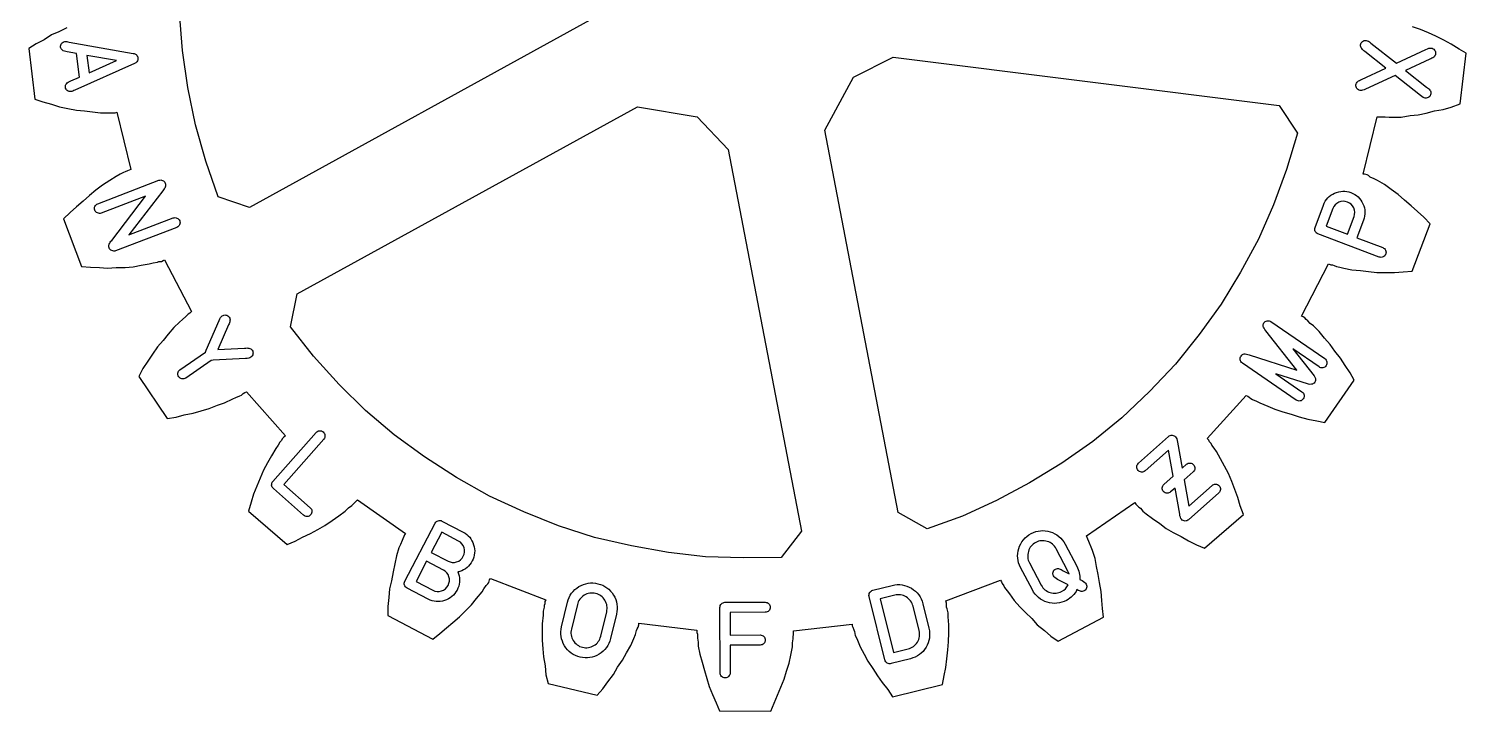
# Model space of a CAD drawing. Extents: x 6 to 255, y 30 to 363.
# Drawn here: x 5.6 to 88.7, y 196.2 to 235.6 of the extents above; entities that cross this region are included whole.
import ezdxf

# ---------------------------------------------------------------- set-up
doc = ezdxf.new("R2010")
doc.units = 0
doc.layers.add('Cut', color=7, linetype='CONTINUOUS')
doc.layers.add('Engrave', color=7, linetype='CONTINUOUS')

msp = doc.modelspace()

# ---------------------------------------------------------------- linework, layer by layer
at = {"layer": 'Cut', "color": 7}
for p, q in [((14.516461, 234.346991), (14.348772, 236.533089)), ((38.051448, 236.102741), (18.391931, 225.296953)), ((6.526624, 234.971502), (6.059886, 234.742881)), ((6.947269, 235.246888), (6.526624, 234.971502)), ((7.367138, 235.429313), (6.947269, 235.246888)), ((7.833875, 235.657829), (7.367138, 235.429313)), ((86.017321, 235.563354), (85.553695, 235.706688)), ((86.480559, 235.373613), (86.017321, 235.563354)), ((86.897321, 235.184261), (86.480559, 235.373613)), ((87.360169, 234.947878), (86.897321, 235.184261)), ((87.776541, 234.711882), (87.360169, 234.947878)), ((6.059886, 234.742881), (5.639241, 234.46749)), ((5.639241, 234.46749), (5.986626, 231.536169)), ((14.823964, 232.20621), (14.516461, 234.346991)), ((88.239003, 234.429118), (87.776541, 234.711882)), ((88.655375, 234.193122), (88.239003, 234.429118)), ((88.305563, 231.267623), (88.655375, 234.193122)), ((53.270377, 232.814812), (55.557576, 233.957793)), ((55.557576, 233.957793), (77.846058, 231.168633)), ((51.617983, 229.76074), (53.270377, 232.814812)), ((15.270906, 230.064265), (14.823964, 232.20621)), ((5.986626, 231.536169), (6.450257, 231.392834)), ((6.450257, 231.392834), (6.960369, 231.249111)), ((6.960369, 231.249111), (7.424, 231.105776)), ((7.424, 231.105776), (7.888019, 231.008846)), ((7.888019, 231.008846), (8.398518, 230.911528)), ((8.398518, 230.911528), (8.862928, 230.861242)), ((8.862928, 230.861242), (9.327335, 230.810955)), ((9.327335, 230.810955), (9.791745, 230.760668)), ((10.628365, 230.753682), (10.721706, 230.799311)), ((10.721706, 230.799311), (11.530781, 227.492272)), ((21.139177, 220.300426), (40.798696, 231.106215)), ((40.798696, 231.106215), (40.798697, 231.106134)), ((40.798697, 231.106134), (44.233531, 230.519669)), ((77.846058, 231.168633), (78.901895, 229.579405)), ((86.34879, 230.726109), (86.814745, 230.861681)), ((86.814745, 230.861681), (87.326789, 230.95046)), ((87.326789, 230.95046), (87.792744, 231.086033)), ((87.792744, 231.086033), (88.305563, 231.267623)), ((9.791745, 230.760668), (10.070622, 230.75834)), ((10.070622, 230.75834), (10.303029, 230.756399)), ((10.303029, 230.756399), (10.395982, 230.755623)), ((10.395982, 230.755623), (10.488935, 230.754847)), ((10.488935, 230.754847), (10.628365, 230.753682)), ((15.857676, 227.967638), (15.270906, 230.064265)), ((44.233531, 230.519669), (46.030714, 228.645347)), ((82.693495, 227.22383), (83.511202, 230.517286)), ((83.511202, 230.517286), (83.650656, 230.516121)), ((83.650656, 230.516121), (83.743705, 230.515344)), ((83.743705, 230.515344), (83.883158, 230.51418)), ((83.883158, 230.51418), (83.976207, 230.513403)), ((83.976207, 230.513403), (84.208709, 230.511461)), ((84.208709, 230.511461), (84.441211, 230.50952)), ((84.441211, 230.50952), (84.906002, 230.505638)), ((84.906002, 230.505638), (85.418045, 230.594418)), ((85.418045, 230.594418), (85.883223, 230.636942)), ((85.883223, 230.636942), (86.34879, 230.726109)), ((55.849575, 207.69253), (51.617983, 229.76074)), ((78.901895, 229.579405), (78.280186, 227.492859)), ((46.030714, 228.645347), (50.262694, 206.623616)), ((11.530781, 227.492272), (11.43744, 227.446643)), ((16.584272, 225.916324), (15.857676, 227.967638)), ((78.280186, 227.492859), (77.519434, 225.453954)), ((10.316884, 226.851737), (9.896239, 226.576347)), ((10.690662, 227.081135), (10.316884, 226.851737)), ((10.924234, 227.218648), (10.690662, 227.081135)), ((11.110941, 227.310143), (10.924234, 227.218648)), ((11.204282, 227.355773), (11.110941, 227.310143)), ((11.3441, 227.401013), (11.204282, 227.355773)), ((11.43744, 227.446643), (11.3441, 227.401013)), ((82.786543, 227.223053), (82.693495, 227.22383)), ((82.92561, 227.175484), (82.786543, 227.223053)), ((83.018271, 227.128301), (82.92561, 227.175484)), ((83.110542, 227.034476), (83.018271, 227.128301)), ((83.342267, 226.939486), (83.110542, 227.034476)), ((83.527349, 226.844885), (83.342267, 226.939486)), ((83.943721, 226.60889), (83.527349, 226.844885)), ((9.14752, 225.978313), (8.772966, 225.656058)), ((9.522073, 226.300568), (9.14752, 225.978313)), ((9.896239, 226.576347), (9.522073, 226.300568)), ((18.391931, 225.296953), (16.584272, 225.916324)), ((84.313229, 226.326901), (83.943721, 226.60889)), ((84.729214, 226.044525), (84.313229, 226.326901)), ((85.098334, 225.716062), (84.729214, 226.044525)), ((8.023858, 225.011547), (7.648916, 224.642815)), ((8.398412, 225.333802), (8.023858, 225.011547)), ((8.772966, 225.656058), (8.398412, 225.333802)), ((77.519434, 225.453954), (76.666118, 223.462326)), ((85.467454, 225.387599), (85.098334, 225.716062)), ((85.836574, 225.059138), (85.467454, 225.387599)), ((86.205694, 224.730675), (85.836574, 225.059138)), ((7.648916, 224.642815), (8.695048, 221.89159)), ((85.528854, 221.622391), (86.574426, 224.355733)), ((86.574426, 224.355733), (86.205694, 224.730675)), ((76.666118, 223.462326), (75.627647, 221.565203)), ((8.695048, 221.89159), (9.205936, 221.840916)), ((9.205936, 221.840916), (9.717213, 221.836646)), ((9.717213, 221.836646), (10.18162, 221.78636)), ((10.18162, 221.78636), (10.693284, 221.828495)), ((10.693284, 221.828495), (11.204561, 221.824226)), ((11.204561, 221.824226), (11.669743, 221.86675)), ((11.669743, 221.86675), (12.135317, 221.955917)), ((12.135317, 221.955917), (12.600889, 222.045084)), ((12.600889, 222.045084), (12.833684, 222.089549)), ((12.833684, 222.089549), (13.066479, 222.134014)), ((13.066479, 222.134014), (13.159819, 222.179643)), ((13.159819, 222.179643), (13.299249, 222.178478)), ((13.299249, 222.178478), (13.39259, 222.224107)), ((13.39259, 222.224107), (13.485931, 222.269736)), ((13.485931, 222.269736), (15.041399, 219.281844)), ((79.138832, 219.025872), (80.697885, 222.034238)), ((80.697885, 222.034238), (80.836951, 221.986668)), ((80.836951, 221.986668), (80.93, 221.985891)), ((80.93, 221.985891), (81.022661, 221.938709)), ((81.022661, 221.938709), (81.161727, 221.891139)), ((81.161727, 221.891139), (81.347199, 221.843182)), ((81.347199, 221.843182), (81.579313, 221.794835)), ((81.579313, 221.794835), (82.043326, 221.697906)), ((82.043326, 221.697906), (82.554206, 221.647231)), ((75.627647, 221.565203), (74.496611, 219.715334)), ((82.554206, 221.647231), (83.018609, 221.596945)), ((83.018609, 221.596945), (83.483011, 221.546658)), ((83.483011, 221.546658), (83.994278, 221.542389)), ((83.994278, 221.542389), (84.505545, 221.53812)), ((84.505545, 221.53812), (85.017199, 221.580255)), ((85.017199, 221.580255), (85.528854, 221.622391)), ((20.751426, 218.39787), (21.139177, 220.300426)), ((14.947669, 219.189572), (14.854328, 219.143943)), ((15.041399, 219.281844), (14.947669, 219.189572)), ((74.496611, 219.715334), (73.226921, 217.959581)), ((14.011081, 218.360803), (13.682618, 217.991683)), ((14.339156, 218.683446), (14.011081, 218.360803)), ((14.526251, 218.821347), (14.339156, 218.683446)), ((14.713733, 219.005654), (14.526251, 218.821347)), ((14.760598, 219.051671), (14.713733, 219.005654)), ((14.854328, 219.143943), (14.760598, 219.051671)), ((22.085362, 216.71336), (20.751426, 218.39787)), ((79.231493, 218.97869), (79.138832, 219.025872)), ((79.324154, 218.931507), (79.231493, 218.97869)), ((79.416426, 218.837682), (79.324154, 218.931507)), ((79.508697, 218.743856), (79.416426, 218.837682)), ((79.646987, 218.603238), (79.508697, 218.743856)), ((79.831681, 218.462232), (79.646987, 218.603238)), ((80.154322, 218.134158), (79.831681, 218.462232)), ((13.400637, 217.622175), (13.072174, 217.253055)), ((13.682618, 217.991683), (13.400637, 217.622175)), ((73.226921, 217.959581), (71.864643, 216.251082)), ((80.476575, 217.759604), (80.154322, 218.134158)), ((80.798826, 217.38505), (80.476575, 217.759604)), ((12.789802, 216.83707), (12.50743, 216.421085)), ((13.072174, 217.253055), (12.789802, 216.83707)), ((23.559126, 215.074162), (22.085362, 216.71336)), ((81.074599, 217.010884), (80.798826, 217.38505)), ((81.396462, 216.589851), (81.074599, 217.010884)), ((12.225058, 216.0051), (11.98877, 215.542251)), ((12.50743, 216.421085), (12.225058, 216.0051)), ((71.864643, 216.251082), (70.364099, 214.683201)), ((81.671848, 216.169207), (81.396462, 216.589851)), ((81.947699, 215.748225), (81.671848, 216.169207)), ((11.98877, 215.542251), (13.641853, 213.111338)), ((25.080532, 213.574006), (23.559126, 215.074162)), ((80.482883, 212.878523), (82.176708, 215.32797)), ((82.176708, 215.32797), (81.947699, 215.748225)), ((16.949673, 214.013552), (17.416412, 214.242173)), ((17.416412, 214.242173), (17.603119, 214.333668)), ((17.603119, 214.333668), (17.836303, 214.424776)), ((17.836303, 214.424776), (17.929644, 214.470405)), ((17.929644, 214.470405), (18.023374, 214.562677)), ((18.023374, 214.562677), (18.116715, 214.608307)), ((18.116715, 214.608307), (18.210056, 214.653936)), ((18.210056, 214.653936), (20.466598, 212.125017)), ((70.364099, 214.683201), (68.770989, 213.162573)), ((73.688359, 211.959285), (75.940339, 214.450553)), ((75.940339, 214.450553), (76.033, 214.403371)), ((76.033, 214.403371), (76.125661, 214.356189)), ((76.125661, 214.356189), (76.217933, 214.262363)), ((76.217933, 214.262363), (76.310594, 214.215181)), ((76.310594, 214.215181), (76.542319, 214.120191)), ((14.619868, 213.335689), (15.131922, 213.424468)), ((15.131922, 213.424468), (15.597884, 213.560041)), ((15.597884, 213.560041), (16.063843, 213.695613)), ((16.063843, 213.695613), (16.530193, 213.877591)), ((16.530193, 213.877591), (16.949673, 214.013552)), ((26.742155, 212.165639), (25.080532, 213.574006)), ((76.542319, 214.120191), (76.727401, 214.025591)), ((76.727401, 214.025591), (77.190639, 213.83585)), ((77.190639, 213.83585), (77.607401, 213.646498)), ((77.607401, 213.646498), (78.071026, 213.503163)), ((78.071026, 213.503163), (78.534652, 213.359828)), ((78.534652, 213.359828), (78.998278, 213.216494)), ((13.641853, 213.111338), (14.153907, 213.200117)), ((14.153907, 213.200117), (14.619868, 213.335689)), ((68.770989, 213.162573), (67.086091, 211.782151)), ((78.998278, 213.216494), (79.50838, 213.07277)), ((79.50838, 213.07277), (80.01887, 212.975453)), ((80.01887, 212.975453), (80.482883, 212.878523)), ((20.138153, 211.75554), (20.043648, 211.570457)), ((20.231884, 211.847812), (20.138153, 211.75554)), ((20.279137, 211.940472), (20.231884, 211.847812)), ((20.372868, 212.032745), (20.279137, 211.940472)), ((20.466598, 212.125017), (20.372868, 212.032745)), ((28.4979, 210.89595), (26.742155, 212.165639)), ((67.086091, 211.782151), (65.30938, 210.541959)), ((73.78063, 211.86546), (73.688359, 211.959285)), ((73.826258, 211.772024), (73.78063, 211.86546)), ((73.91853, 211.678198), (73.826258, 211.772024)), ((19.666766, 210.969389), (19.430866, 210.553016)), ((19.902666, 211.385762), (19.666766, 210.969389)), ((20.043648, 211.570457), (19.902666, 211.385762)), ((30.347381, 209.718437), (28.4979, 210.89595)), ((73.964158, 211.584762), (73.91853, 211.678198)), ((74.10206, 211.397739), (73.964158, 211.584762)), ((74.239962, 211.210715), (74.10206, 211.397739)), ((74.468971, 210.79046), (74.239962, 211.210715)), ((19.194966, 210.136644), (19.005154, 209.673406)), ((19.430866, 210.553016), (19.194966, 210.136644)), ((65.30938, 210.541959), (63.440492, 209.395497)), ((74.69798, 210.370205), (74.468971, 210.79046)), ((74.926989, 209.94995), (74.69798, 210.370205)), ((18.815342, 209.210168), (18.625531, 208.746931)), ((19.005154, 209.673406), (18.815342, 209.210168)), ((32.244116, 208.63349), (30.347381, 209.718437)), ((63.440492, 209.395497), (61.526292, 208.388853)), ((75.108967, 209.483608), (74.926989, 209.94995)), ((75.290944, 209.017266), (75.108967, 209.483608)), ((18.625531, 208.746931), (18.48222, 208.283305)), ((24.525402, 208.325975), (24.619132, 208.418247)), ((24.619132, 208.418247), (27.391996, 206.489298)), ((34.235356, 207.733696), (32.244116, 208.63349)), ((61.526292, 208.388853), (59.566391, 207.47555)), ((75.472922, 208.550923), (75.290944, 209.017266)), ((75.608495, 208.084969), (75.472922, 208.550923)), ((18.48222, 208.283305), (18.33852, 207.773202)), ((18.33852, 207.773202), (20.553629, 205.848911)), ((23.542298, 207.497706), (23.916464, 207.773484)), ((23.916464, 207.773484), (24.103946, 207.957791)), ((24.103946, 207.957791), (24.291041, 208.095692)), ((24.291041, 208.095692), (24.384771, 208.187964)), ((24.384771, 208.187964), (24.431635, 208.233981)), ((24.431635, 208.233981), (24.525402, 208.325975)), ((36.227373, 206.926857), (34.235356, 207.733696)), ((57.515066, 206.748954), (55.849575, 207.69253)), ((66.715574, 206.346942), (69.520652, 208.275792)), ((69.520652, 208.275792), (69.56628, 208.182356)), ((69.56628, 208.182356), (69.658552, 208.088531)), ((69.658552, 208.088531), (69.750823, 207.994705)), ((69.750823, 207.994705), (69.843484, 207.947523)), ((69.843484, 207.947523), (69.981386, 207.760499)), ((69.981386, 207.760499), (70.16608, 207.619494)), ((70.16608, 207.619494), (70.535589, 207.337505)), ((73.542761, 205.638642), (75.790084, 207.57215)), ((75.790084, 207.57215), (75.608495, 208.084969)), ((21.906972, 206.488518), (22.32723, 206.717527)), ((22.32723, 206.717527), (22.747487, 206.946536)), ((22.747487, 206.946536), (23.168132, 207.221927)), ((23.168132, 207.221927), (23.542298, 207.497706)), ((38.313531, 206.25867), (36.227373, 206.926857)), ((59.566391, 207.47555), (57.515066, 206.748954)), ((70.535589, 207.337505), (70.951573, 207.055128)), ((70.951573, 207.055128), (71.321081, 206.77314)), ((71.321081, 206.77314), (71.737454, 206.537144)), ((20.553629, 205.848911), (21.019976, 206.030888)), ((21.019976, 206.030888), (21.440233, 206.259897)), ((21.440233, 206.259897), (21.906972, 206.488518)), ((27.202594, 206.072251), (27.107699, 205.840525)), ((27.249847, 206.164912), (27.202594, 206.072251)), ((27.297488, 206.303977), (27.249847, 206.164912)), ((27.344742, 206.396638), (27.297488, 206.303977)), ((27.391996, 206.489298), (27.344742, 206.396638)), ((40.447718, 205.776026), (38.313531, 206.25867)), ((50.262694, 206.623616), (49.087898, 205.099495)), ((66.761202, 206.253506), (66.715574, 206.346942)), ((66.80683, 206.16007), (66.761202, 206.253506)), ((66.852071, 206.020229), (66.80683, 206.16007)), ((66.897699, 205.926793), (66.852071, 206.020229)), ((66.988806, 205.693513), (66.897699, 205.926793)), ((71.737454, 206.537144), (72.200302, 206.300761)), ((72.200302, 206.300761), (72.616674, 206.064765)), ((72.616674, 206.064765), (73.079523, 205.828382)), ((26.869882, 205.191817), (26.773048, 204.727802)), ((27.013194, 205.655442), (26.869882, 205.191817)), ((27.107699, 205.840525), (27.013194, 205.655442)), ((42.582681, 205.386335), (40.447718, 205.776026)), ((44.718808, 205.135979), (42.582681, 205.386335)), ((46.902965, 205.071332), (44.718808, 205.135979)), ((49.087898, 205.099495), (46.902965, 205.071332)), ((67.080303, 205.506877), (66.988806, 205.693513)), ((67.215875, 205.040923), (67.080303, 205.506877)), ((73.079523, 205.828382), (73.542761, 205.638642)), ((26.676213, 204.263788), (26.578991, 203.753298)), ((26.773048, 204.727802), (26.676213, 204.263788)), ((67.305042, 204.575355), (67.215875, 205.040923)), ((67.39421, 204.109788), (67.305042, 204.575355)), ((26.578991, 203.753298), (26.482156, 203.289284)), ((31.920768, 203.290325), (32.061774, 203.475019)), ((32.061774, 203.475019), (32.1556, 203.567291)), ((32.1556, 203.567291), (32.202782, 203.659952)), ((32.202782, 203.659952), (32.250352, 203.799018)), ((32.250352, 203.799018), (32.297534, 203.891679)), ((32.297534, 203.891679), (35.494536, 202.656434)), ((58.596415, 202.603057), (61.767123, 203.785128)), ((61.767123, 203.785128), (61.812751, 203.691692)), ((61.812751, 203.691692), (61.85838, 203.598256)), ((61.85838, 203.598256), (61.950264, 203.458026)), ((61.950264, 203.458026), (61.995892, 203.36459)), ((67.483377, 203.644221), (67.39421, 204.109788)), ((67.572156, 203.132177), (67.483377, 203.644221)), ((26.43141, 202.778405), (26.380664, 202.267526)), ((26.482156, 203.289284), (26.43141, 202.778405)), ((31.215714, 202.366615), (31.497703, 202.736123)), ((31.497703, 202.736123), (31.826168, 203.105243)), ((31.826168, 203.105243), (31.920768, 203.290325)), ((35.447353, 202.563773), (35.446189, 202.424319)), ((35.494536, 202.656434), (35.447353, 202.563773)), ((58.641656, 202.463216), (58.596415, 202.603057)), ((61.995892, 203.36459), (62.133794, 203.177566)), ((62.133794, 203.177566), (62.271695, 202.990543)), ((62.271695, 202.990543), (62.547474, 202.616377)), ((62.547474, 202.616377), (62.869729, 202.241823)), ((67.614292, 202.620523), (67.572156, 203.132177)), ((67.656816, 202.155345), (67.614292, 202.620523)), ((26.380664, 202.267526), (26.376395, 201.756259)), ((26.376395, 201.756259), (28.967998, 200.386606)), ((30.512695, 201.675239), (30.887637, 202.043971)), ((30.887637, 202.043971), (31.215714, 202.366615)), ((35.347941, 201.773993), (35.297267, 201.263114)), ((35.349883, 202.006495), (35.347941, 201.773993)), ((35.39823, 202.23861), (35.349883, 202.006495)), ((35.399007, 202.331658), (35.39823, 202.23861)), ((35.446189, 202.424319), (35.399007, 202.331658)), ((58.639715, 202.230714), (58.640879, 202.370167)), ((58.685343, 202.137278), (58.639715, 202.230714)), ((58.640879, 202.370167), (58.641656, 202.463216)), ((58.729807, 201.904388), (58.685343, 202.137278)), ((58.727865, 201.671886), (58.729807, 201.904388)), ((62.869729, 202.241823), (63.192373, 201.913746)), ((63.192373, 201.913746), (63.561493, 201.585281)), ((67.698952, 201.643691), (67.656816, 202.155345)), ((29.389033, 200.708473), (29.763587, 201.030729)), ((29.763587, 201.030729), (30.138141, 201.352984)), ((30.138141, 201.352984), (30.512695, 201.675239)), ((35.297267, 201.263114), (35.293386, 200.798323)), ((40.732833, 200.892579), (40.780015, 200.98524)), ((40.780015, 200.98524), (40.827198, 201.077901)), ((40.827198, 201.077901), (40.874767, 201.216967)), ((40.874767, 201.216967), (40.875544, 201.310016)), ((40.875544, 201.310016), (44.218972, 200.910233)), ((44.218972, 200.910233), (44.217807, 200.77078)), ((49.796407, 200.863659), (53.192914, 201.253639)), ((53.192914, 201.253639), (53.192137, 201.160591)), ((53.192137, 201.160591), (53.237765, 201.067155)), ((53.237765, 201.067155), (53.283006, 200.927314)), ((53.283006, 200.927314), (53.328634, 200.833878)), ((58.770389, 201.206708), (58.727865, 201.671886)), ((58.766508, 200.741918), (58.770389, 201.206708)), ((63.561493, 201.585281), (63.883748, 201.210727)), ((63.883748, 201.210727), (64.299345, 200.881873)), ((65.084449, 200.271031), (67.698952, 201.643691)), ((28.967998, 200.386606), (29.389033, 200.708473)), ((35.293386, 200.798323), (35.289504, 200.333533)), ((35.289504, 200.333533), (35.33164, 199.821879)), ((40.400144, 200.011977), (40.589496, 200.428739)), ((40.589496, 200.428739), (40.684486, 200.660464)), ((40.684486, 200.660464), (40.732833, 200.892579)), ((44.217807, 200.77078), (44.263436, 200.677344)), ((44.262271, 200.53789), (44.261494, 200.444842)), ((44.261494, 200.444842), (44.305958, 200.211952)), ((44.263436, 200.677344), (44.262271, 200.53789)), ((44.305958, 200.211952), (44.304016, 199.97945)), ((49.742236, 199.934038), (49.744177, 200.16654)), ((49.744177, 200.16654), (49.792524, 200.398655)), ((49.792524, 200.398655), (49.793689, 200.538109)), ((49.793689, 200.538109), (49.794466, 200.631157)), ((49.794466, 200.631157), (49.79563, 200.770611)), ((49.79563, 200.770611), (49.796407, 200.863659)), ((53.328634, 200.833878), (53.373098, 200.600988)), ((53.373098, 200.600988), (53.464595, 200.414352)), ((53.464595, 200.414352), (53.646572, 199.94801)), ((58.711952, 199.766248), (58.762239, 200.230651)), ((58.762239, 200.230651), (58.766508, 200.741918)), ((64.299345, 200.881873), (64.668465, 200.553408)), ((64.668465, 200.553408), (65.084449, 200.271031)), ((35.33164, 199.821879), (35.374164, 199.356701)), ((35.374164, 199.356701), (35.462943, 198.844657)), ((39.928154, 199.179233), (40.164149, 199.595605)), ((40.164149, 199.595605), (40.400144, 200.011977)), ((44.304016, 199.97945), (44.393184, 199.513882)), ((44.393184, 199.513882), (44.528756, 199.047928)), ((49.548376, 199.006011), (49.645306, 199.470025)), ((49.645306, 199.470025), (49.742236, 199.934038)), ((53.646572, 199.94801), (53.875581, 199.527755)), ((53.875581, 199.527755), (54.104591, 199.1075)), ((58.610603, 198.744489), (58.661278, 199.255369)), ((58.661278, 199.255369), (58.711952, 199.766248)), ((35.462943, 198.844657), (35.505079, 198.333003)), ((39.409782, 198.346876), (39.645777, 198.763249)), ((39.645777, 198.763249), (39.928154, 199.179233)), ((44.528756, 199.047928), (44.664329, 198.581973)), ((44.664329, 198.581973), (44.799901, 198.116018)), ((49.261707, 198.07876), (49.405042, 198.542386)), ((49.405042, 198.542386), (49.548376, 199.006011)), ((54.104591, 199.1075), (54.379981, 198.686857)), ((54.379981, 198.686857), (54.655372, 198.266215)), ((58.513673, 198.280476), (58.610603, 198.744489)), ((35.505079, 198.333003), (35.640264, 197.820571)), ((35.640264, 197.820571), (38.470086, 197.146175)), ((38.798551, 197.515295), (39.080928, 197.93128)), ((39.080928, 197.93128), (39.409782, 198.346876)), ((44.799901, 198.116018), (44.935474, 197.650063)), ((44.935474, 197.650063), (45.117451, 197.183721)), ((48.882226, 197.152284), (49.071966, 197.615522)), ((49.071966, 197.615522), (49.261707, 198.07876)), ((54.655372, 198.266215), (54.93115, 197.892049)), ((54.93115, 197.892049), (55.253017, 197.471019)), ((55.528408, 197.050376), (58.416356, 197.769986)), ((58.416356, 197.769986), (58.513673, 198.280476)), ((38.470086, 197.146175), (38.798551, 197.515295)), ((45.117451, 197.183721), (45.346072, 196.716989)), ((48.692486, 196.689045), (48.882226, 197.152284)), ((55.253017, 197.471019), (55.528408, 197.050376)), ((45.346072, 196.716989), (45.52805, 196.250647)), ((45.52805, 196.250647), (48.502746, 196.225807)), ((48.502746, 196.225807), (48.692486, 196.689045))]:
    msp.add_line(p, q, dxfattribs=at)
at = {"layer": 'Engrave', "color": 5}
for p, q in [((8.399511, 234.173364), (7.860705, 234.268289)), ((7.966512, 234.837719), (11.678683, 234.18059)), ((8.565981, 232.817414), (8.399501, 234.173427)), ((8.399501, 234.173427), (8.399511, 234.173364)), ((11.678683, 234.18059), (11.679398, 234.174822)), ((84.01708, 233.333201), (82.801706, 234.295945)), ((83.151609, 234.781554), (84.624047, 233.615831)), ((84.624047, 233.615831), (86.327117, 234.407375)), ((11.749538, 233.603565), (8.306569, 232.06799)), ((10.710077, 233.768811), (8.998145, 234.068213)), ((8.998145, 234.068213), (9.121412, 233.064186)), ((9.121412, 233.064186), (10.710077, 233.768811)), ((11.748824, 233.609333), (11.749538, 233.603565)), ((82.611214, 232.679323), (84.01708, 233.333201)), ((86.554574, 233.853731), (85.148721, 233.199861)), ((8.066137, 232.594974), (8.565981, 232.817414)), ((84.541746, 232.917225), (82.838676, 232.125682)), ((86.014189, 231.751503), (84.541746, 232.917225)), ((85.148721, 233.199861), (86.364095, 232.237114)), ((9.619622, 225.509374), (13.148914, 226.859826)), ((12.382054, 225.943902), (9.827384, 224.966396)), ((10.429895, 223.391778), (12.382054, 225.943902)), ((13.377451, 226.262534), (11.425292, 223.710408)), ((13.51555, 226.471026), (13.51555, 226.470991)), ((79.921981, 224.138054), (80.40811, 225.430374)), ((80.952268, 225.225695), (80.568482, 224.205441)), ((80.952279, 225.225706), (80.952268, 225.225695)), ((14.187723, 224.144954), (10.658431, 222.794503)), ((11.425292, 223.710408), (13.979962, 224.687917)), ((80.568482, 224.205441), (81.792786, 223.744897)), ((81.792786, 223.744897), (82.176575, 224.765148)), ((82.720709, 224.560464), (82.33692, 223.54021)), ((82.720685, 224.560456), (82.720709, 224.560464)), ((83.628592, 222.43318), (80.091719, 223.763642)), ((82.33692, 223.54021), (83.83329, 222.977322)), ((15.888323, 217.055349), (16.638747, 218.776934)), ((17.176049, 218.513182), (16.556891, 217.091684)), ((77.372395, 218.711209), (77.372411, 218.711193)), ((77.372411, 218.711193), (80.4858, 216.569595)), ((78.876562, 215.912497), (77.074342, 218.17533)), ((14.371662, 215.926959), (15.842005, 216.94882)), ((15.842005, 216.94882), (15.888323, 217.055349)), ((16.556891, 217.091684), (18.105057, 217.176507)), ((76.11886, 216.786281), (78.876562, 215.912497)), ((80.156322, 216.090612), (78.640342, 217.133406)), ((78.640342, 217.133406), (79.874745, 215.578683)), ((16.173794, 216.471482), (14.703452, 215.449571)), ((16.289788, 216.477753), (16.173794, 216.471482)), ((18.164975, 216.581006), (16.289788, 216.477753)), ((78.838398, 214.174698), (75.725012, 216.316296)), ((79.545254, 215.099716), (77.651895, 215.696473)), ((77.651895, 215.696473), (79.167878, 214.653681)), ((79.548561, 215.104504), (79.545254, 215.099716)), ((79.874745, 215.578683), (79.871437, 215.573894)), ((19.739728, 209.47995), (22.240142, 212.313243)), ((22.676033, 211.928563), (20.367958, 209.313215)), ((22.676035, 211.928563), (22.676033, 211.928563)), ((69.723801, 210.53143), (71.460354, 212.078055)), ((71.977265, 211.75992), (72.24596, 210.247588)), ((71.451938, 211.292054), (70.11045, 210.097286)), ((71.720635, 209.779725), (71.451938, 211.292054)), ((72.24596, 210.247588), (72.499931, 210.473783)), ((72.886588, 210.039644), (72.363451, 209.573723)), ((20.367958, 209.313215), (21.893578, 207.966837)), ((71.197499, 209.313805), (71.720635, 209.779725)), ((72.363451, 209.573723), (72.363438, 209.573718)), ((72.363438, 209.573718), (72.632133, 208.061386)), ((72.632133, 208.061386), (73.973618, 209.256154)), ((21.508899, 207.530947), (19.765334, 209.069663)), ((71.838118, 209.105858), (71.584147, 208.879666)), ((72.106813, 207.593529), (71.838118, 209.105858)), ((74.360275, 208.822016), (72.623725, 207.275391)), ((27.360501, 203.728289), (29.110426, 207.077525)), ((29.502668, 207.200548), (30.726427, 206.561154)), ((29.491093, 206.550673), (28.88535, 205.391322)), ((30.457219, 206.045888), (29.491093, 206.550673)), ((30.457219, 206.045888), (30.457219, 206.045888)), ((28.88535, 205.391322), (29.851477, 204.886534)), ((65.652822, 204.315092), (64.972972, 205.599684)), ((65.486819, 205.871628), (66.166666, 204.587037)), ((28.616132, 204.876054), (28.010389, 203.716703)), ((29.582258, 204.371269), (28.616132, 204.876054)), ((29.582258, 204.371269), (29.582258, 204.371269)), ((63.597483, 203.22734), (62.917633, 204.511932)), ((63.431462, 204.783868), (64.111309, 203.499276)), ((65.379306, 204.334775), (65.7202, 204.15671)), ((28.010389, 203.716703), (28.976515, 203.211918)), ((54.382347, 203.205729), (55.510697, 203.486357)), ((65.662227, 203.51432), (65.052818, 203.833114)), ((65.7202, 204.15671), (65.720206, 204.156716)), ((66.336264, 203.831574), (66.47181, 203.761891)), ((28.707296, 202.696649), (27.483535, 203.336044)), ((28.707283, 202.696649), (28.707296, 202.696649)), ((55.082455, 199.186359), (54.170418, 202.853487)), ((55.651008, 202.922183), (54.804749, 202.711712)), ((54.804749, 202.711712), (55.576472, 199.608758)), ((66.175707, 203.24013), (66.175696, 203.240125)), ((36.412418, 201.103755), (36.755257, 202.51614)), ((37.320212, 202.379004), (36.977372, 200.966618)), ((38.672235, 200.55521), (39.015074, 201.967595)), ((39.580028, 201.830459), (39.237189, 200.418074)), ((45.564083, 198.439813), (45.557045, 202.218645)), ((45.847187, 202.509867), (48.172624, 202.51418)), ((48.173711, 201.932826), (46.138954, 201.929043)), ((46.138954, 201.929043), (46.141335, 200.620988)), ((57.058522, 200.875959), (56.707738, 202.286392)), ((57.271912, 202.426706), (57.622696, 201.016273)), ((46.141335, 200.620988), (47.885413, 200.624216)), ((47.886482, 200.04285), (46.142404, 200.039622)), ((46.142404, 200.039622), (46.145368, 198.440885)), ((56.563045, 199.255055), (55.4347, 198.97443)), ((55.576472, 199.608758), (56.422734, 199.819229)), ((46.145368, 198.440885), (46.145442, 198.440893))]:
    msp.add_line(p, q, dxfattribs=at)
for points in [[(82.664247, 234.86825), (82.726863, 234.919411), (82.797624, 234.940343), (82.87653, 234.931043)], [(7.475524, 234.543151), (7.465842, 234.622009), (7.485349, 234.693714), (7.534045, 234.758265)], [(7.582217, 234.365888), (7.520771, 234.405202), (7.485206, 234.464289), (7.475524, 234.543151)], [(7.534045, 234.758265), (7.584899, 234.82113), (7.649756, 234.857404), (7.728617, 234.867086)], [(7.860705, 234.268289), (7.738653, 234.292353), (7.645823, 234.324886), (7.582217, 234.365888)], [(7.728617, 234.867086), (7.794014, 234.875111), (7.873312, 234.865323), (7.966512, 234.837719)], [(11.679398, 234.174822), (11.734434, 234.171823), (11.785826, 234.150799), (11.833573, 234.111748)], [(11.833573, 234.111748), (11.898124, 234.063052), (11.93524, 233.999274), (11.944921, 233.920414)], [(82.616296, 234.461212), (82.565362, 234.525753), (82.544541, 234.597475), (82.553833, 234.676379)], [(82.553833, 234.676379), (82.563129, 234.755285), (82.599933, 234.819242), (82.664247, 234.86825)], [(82.801706, 234.295945), (82.727335, 234.343734), (82.665532, 234.398823), (82.616296, 234.461212)], [(82.87653, 234.931043), (82.955437, 234.921748), (83.04713, 234.871918), (83.151609, 234.781554)], [(86.327117, 234.407375), (86.449737, 234.470977), (86.5505, 234.498129), (86.629406, 234.488832)], [(86.629406, 234.488832), (86.708314, 234.479536), (86.773235, 234.442617), (86.824169, 234.378075)], [(86.884078, 234.166136), (86.874783, 234.087228), (86.838826, 234.022194), (86.776208, 233.971034)], [(86.824169, 234.378075), (86.873402, 234.315686), (86.893372, 234.24504), (86.884078, 234.166136)], [(11.883517, 233.704943), (11.846397, 233.657433), (11.801499, 233.625563), (11.748824, 233.609333)], [(11.944921, 233.920414), (11.954603, 233.841554), (11.934135, 233.769731), (11.883517, 233.704943)], [(86.776208, 233.971034), (86.711896, 233.922027), (86.638018, 233.882926), (86.554574, 233.853731)], [(7.819175, 232.435792), (7.871211, 232.489039), (7.953531, 232.542099), (8.066137, 232.594974)], [(82.281712, 232.366919), (82.291008, 232.445826), (82.327812, 232.509784), (82.392125, 232.558792)], [(82.392125, 232.558792), (82.454742, 232.609952), (82.527771, 232.650129), (82.611214, 232.679323)], [(7.758884, 232.235103), (7.749202, 232.313963), (7.769299, 232.38086), (7.819175, 232.435792)], [(7.867348, 232.043415), (7.804721, 232.092345), (7.768566, 232.156241), (7.758884, 232.235103)], [(8.082819, 231.982011), (8.003959, 231.972327), (7.932135, 231.992795), (7.867348, 232.043415)], [(8.306569, 232.06799), (8.222811, 232.018666), (8.148228, 231.990006), (8.082819, 231.982011)], [(82.344175, 232.151754), (82.293241, 232.216293), (82.27242, 232.288015), (82.281712, 232.366919)], [(82.536389, 232.044225), (82.457482, 232.053521), (82.39341, 232.089364), (82.344175, 232.151754)], [(82.838676, 232.125682), (82.716057, 232.06208), (82.615295, 232.034927), (82.536389, 232.044225)], [(86.289263, 231.602013), (86.210357, 231.611309), (86.118666, 231.661139), (86.014189, 231.751503)], [(86.504094, 231.661582), (86.439779, 231.612572), (86.368169, 231.592716), (86.289263, 231.602013)], [(86.364095, 232.237114), (86.438468, 232.189327), (86.50112, 232.133163), (86.552053, 232.068622)], [(86.611962, 231.85668), (86.602667, 231.777774), (86.566711, 231.712742), (86.504094, 231.661582)], [(86.552053, 232.068622), (86.60129, 232.006233), (86.62126, 231.935586), (86.611962, 231.85668)], [(13.148914, 226.859826), (13.223142, 226.888161), (13.29653, 226.886159), (13.369078, 226.85382)], [(13.369078, 226.85382), (13.444151, 226.820299), (13.495885, 226.766436), (13.524279, 226.692231)], [(13.524279, 226.692231), (13.55268, 226.618029), (13.549771, 226.544294), (13.51555, 226.471026)], [(13.51555, 226.470991), (13.483839, 226.396612), (13.437806, 226.327126), (13.377451, 226.262534)], [(80.40811, 225.430374), (80.528194, 225.749599), (80.743899, 225.979023), (81.055225, 226.118646)], [(81.055225, 226.118646), (81.365421, 226.260766), (81.680132, 226.271784), (81.999357, 226.1517)], [(81.999357, 226.1517), (82.318582, 226.031618), (82.548913, 225.815572), (82.69035, 225.503563)], [(9.45202, 225.134007), (9.423626, 225.208213), (9.425284, 225.282507), (9.456994, 225.356886)], [(9.603466, 224.974095), (9.530896, 225.006496), (9.480414, 225.0598), (9.45202, 225.134007)], [(9.456994, 225.356886), (9.491207, 225.430148), (9.545417, 225.480977), (9.619622, 225.509374)], [(9.827384, 224.966396), (9.753157, 224.938059), (9.678517, 224.940625), (9.603466, 224.974095)], [(81.29457, 225.590746), (81.12983, 225.516067), (81.015733, 225.394387), (80.952279, 225.225706)], [(81.794704, 225.607574), (81.626022, 225.671026), (81.45931, 225.665417), (81.29457, 225.590746)], [(82.159747, 225.265282), (82.085071, 225.430024), (81.96339, 225.544121), (81.794704, 225.607574)], [(82.176575, 224.765148), (82.240025, 224.933831), (82.234416, 225.100542), (82.159747, 225.265282)], [(82.69035, 225.503563), (82.830655, 225.19405), (82.840767, 224.879681), (82.720685, 224.560456)], [(13.979962, 224.687917), (14.054189, 224.716252), (14.127577, 224.71425), (14.200125, 224.68191)], [(14.346598, 224.299117), (14.314887, 224.224737), (14.261928, 224.17335), (14.187723, 224.144954)], [(14.200125, 224.68191), (14.275198, 224.64839), (14.326932, 224.594527), (14.355326, 224.520322)], [(14.355326, 224.520322), (14.383728, 224.446118), (14.380819, 224.372383), (14.346598, 224.299117)], [(10.288043, 223.184996), (10.322256, 223.258257), (10.36954, 223.327185), (10.429895, 223.391778)], [(79.93095, 223.914182), (79.897009, 223.989066), (79.894019, 224.06369), (79.921981, 224.138054)], [(80.091719, 223.763642), (80.017353, 223.791616), (79.963764, 223.841796), (79.93095, 223.914182)], [(10.283066, 222.962116), (10.254673, 223.036321), (10.256332, 223.110614), (10.288043, 223.184996)], [(10.434513, 222.802202), (10.361943, 222.834605), (10.31146, 222.887909), (10.283066, 222.962116)], [(10.658431, 222.794503), (10.584203, 222.766166), (10.509564, 222.768732), (10.434513, 222.802202)], [(83.83329, 222.977322), (83.907657, 222.949348), (83.961812, 222.89792), (83.995754, 222.823038)], [(84.003004, 222.60291), (83.97503, 222.528546), (83.92451, 222.474051), (83.851443, 222.439424)], [(83.995754, 222.823038), (84.028563, 222.75065), (84.030979, 222.677274), (84.003004, 222.60291)], [(83.851443, 222.439424), (83.777241, 222.407293), (83.702958, 222.405211), (83.628592, 222.43318)], [(16.638747, 218.776934), (16.688394, 218.905838), (16.745839, 218.99296), (16.811081, 219.038303)], [(16.811081, 219.038303), (16.876324, 219.083649), (16.948055, 219.099285), (17.026275, 219.085211)], [(17.026275, 219.085211), (17.107193, 219.070659), (17.170324, 219.030757), (17.215668, 218.965506)], [(17.260187, 218.748653), (17.247219, 218.668842), (17.219173, 218.590352), (17.176049, 218.513182)], [(17.215668, 218.965506), (17.261012, 218.900265), (17.275852, 218.82798), (17.260187, 218.748653)], [(76.930538, 218.433013), (76.91059, 218.503179), (76.923133, 218.570993), (76.968167, 218.636456)], [(77.074342, 218.17533), (76.994328, 218.291523), (76.946394, 218.377417), (76.930538, 218.433013)], [(76.968167, 218.636456), (77.013196, 218.701918), (77.075583, 218.741326), (77.155331, 218.75468)], [(77.155331, 218.75468), (77.23458, 218.770732), (77.306935, 218.756241), (77.372395, 218.711209)], [(18.105057, 217.176507), (18.192419, 217.190018), (18.27521, 217.189754), (18.35343, 217.175713)], [(18.35343, 217.175713), (18.434347, 217.161161), (18.497478, 217.12126), (18.542823, 217.05601)], [(18.587341, 216.839158), (18.574373, 216.759345), (18.535268, 216.696768), (18.470025, 216.651425)], [(18.542823, 217.05601), (18.588167, 216.990769), (18.603006, 216.918485), (18.587341, 216.839158)], [(75.604393, 216.505108), (75.589947, 216.583259), (75.605236, 216.655065), (75.650259, 216.720527)], [(75.650259, 216.720527), (75.695287, 216.785988), (75.757426, 216.826743), (75.836674, 216.842791)], [(75.836674, 216.842791), (75.908339, 216.854644), (76.002401, 216.835807), (76.11886, 216.786281)], [(14.2503, 215.739952), (14.265965, 215.819277), (14.306419, 215.881613), (14.371662, 215.926959)], [(18.470025, 216.651425), (18.404782, 216.606081), (18.303099, 216.582608), (18.164975, 216.581006)], [(75.725012, 216.316296), (75.65955, 216.361325), (75.619344, 216.424262), (75.604393, 216.505108)], [(80.374135, 216.043101), (80.294388, 216.029748), (80.221783, 216.045585), (80.156322, 216.090612)], [(80.560552, 216.165365), (80.515524, 216.099903), (80.453385, 216.059148), (80.374135, 216.043101)], [(80.4858, 216.569595), (80.551261, 216.524566), (80.591466, 216.461629), (80.606415, 216.380783)], [(80.606415, 216.380783), (80.620862, 216.30263), (80.605574, 216.230824), (80.560552, 216.165365)], [(14.298865, 215.522372), (14.25352, 215.587614), (14.237332, 215.660141), (14.2503, 215.739952)], [(14.484211, 215.403396), (14.405991, 215.417472), (14.344209, 215.457131), (14.298865, 215.522372)], [(14.703452, 215.449571), (14.638209, 215.404227), (14.565129, 215.388835), (14.484211, 215.403396)], [(79.714433, 215.089185), (79.654049, 215.076626), (79.598758, 215.081733), (79.548561, 215.104504)], [(79.901597, 215.207406), (79.856569, 215.141945), (79.794181, 215.102538), (79.714433, 215.089185)], [(79.871437, 215.573894), (79.910652, 215.535159), (79.935745, 215.48615), (79.946716, 215.426868)], [(79.946716, 215.426868), (79.961657, 215.346018), (79.946617, 215.272864), (79.901597, 215.207406)], [(79.242631, 214.249451), (79.197603, 214.183989), (79.135463, 214.143234), (79.056214, 214.127187)], [(79.167878, 214.653681), (79.233338, 214.608652), (79.273543, 214.545715), (79.288494, 214.464869)], [(79.288494, 214.464869), (79.30294, 214.386716), (79.287653, 214.31491), (79.242631, 214.249451)], [(79.056214, 214.127187), (78.976466, 214.113834), (78.903861, 214.129671), (78.838398, 214.174698)], [(22.240142, 212.313243), (22.292715, 212.372815), (22.358663, 212.405075), (22.437985, 212.410025)], [(22.437985, 212.410025), (22.520042, 212.41514), (22.590856, 212.391414), (22.650428, 212.338847)], [(22.650428, 212.338847), (22.71, 212.286274), (22.74162, 212.219601), (22.745289, 212.138827)], [(22.745289, 212.138827), (22.751692, 212.058222), (22.728607, 211.988134), (22.676035, 211.928563)], [(71.460354, 212.078055), (71.519686, 212.130897), (71.589668, 212.154301), (71.670301, 212.148265)], [(71.670301, 212.148265), (71.751093, 212.144966), (71.81791, 212.113649), (71.870752, 212.054314)], [(71.870752, 212.054314), (71.923596, 211.994982), (71.959101, 211.89685), (71.977265, 211.75992)], [(69.700052, 210.12103), (69.64721, 210.180362), (69.623086, 210.2497), (69.627681, 210.329045)], [(69.627681, 210.329045), (69.632426, 210.411124), (69.664466, 210.478586), (69.723801, 210.53143)], [(69.900268, 210.022975), (69.819633, 210.029008), (69.752895, 210.061693), (69.700052, 210.12103)], [(70.11045, 210.097286), (70.051118, 210.044443), (69.981057, 210.019673), (69.900268, 210.022975)], [(72.499931, 210.473783), (72.559263, 210.526625), (72.629245, 210.550029), (72.709878, 210.543993)], [(72.709878, 210.543993), (72.79067, 210.540694), (72.857487, 210.509377), (72.910329, 210.450042)], [(72.982473, 210.237925), (72.977887, 210.15858), (72.945925, 210.092487), (72.886588, 210.039644)], [(72.910329, 210.450042), (72.963172, 210.39071), (72.98722, 210.320004), (72.982473, 210.237925)], [(19.666371, 209.269429), (19.662702, 209.350204), (19.687154, 209.420378), (19.739728, 209.47995)], [(19.765334, 209.069663), (19.705762, 209.122236), (19.672774, 209.188824), (19.666371, 209.269429)], [(71.101378, 209.111419), (71.106123, 209.1935), (71.138163, 209.260962), (71.197499, 209.313805)], [(73.973618, 209.256154), (74.032952, 209.308997), (74.102935, 209.3324), (74.183568, 209.326364)], [(74.183568, 209.326364), (74.264357, 209.323066), (74.331173, 209.291749), (74.384016, 209.232413)], [(74.384016, 209.232413), (74.43686, 209.173081), (74.460908, 209.102376), (74.45616, 209.020297)], [(71.17375, 208.903404), (71.120905, 208.962736), (71.096781, 209.032074), (71.101378, 209.111419)], [(71.373962, 208.805349), (71.29333, 208.811382), (71.226592, 208.844067), (71.17375, 208.903404)], [(71.584147, 208.879666), (71.524814, 208.826821), (71.454752, 208.802049), (71.373962, 208.805349)], [(74.45616, 209.020297), (74.451574, 208.940952), (74.419612, 208.874858), (74.360275, 208.822016)], [(21.919185, 207.556553), (21.866612, 207.496981), (21.799297, 207.464635), (21.71724, 207.459515)], [(21.893578, 207.966837), (21.953149, 207.914265), (21.98477, 207.847591), (21.988438, 207.766818)], [(21.988438, 207.766818), (21.994841, 207.686213), (21.971757, 207.616125), (21.919185, 207.556553)], [(72.213327, 207.299132), (72.160484, 207.358464), (72.12498, 207.456596), (72.106813, 207.593529)], [(21.71724, 207.459515), (21.637918, 207.454558), (21.568471, 207.478369), (21.508899, 207.530947)], [(29.110426, 207.077525), (29.147219, 207.147945), (29.203532, 207.195047), (29.279365, 207.218831)], [(29.279365, 207.218831), (29.357814, 207.243437), (29.432249, 207.237343), (29.502668, 207.200548)], [(72.41354, 207.201078), (72.332907, 207.20711), (72.266169, 207.239795), (72.213327, 207.299132)], [(72.623725, 207.275391), (72.564391, 207.222547), (72.494329, 207.197776), (72.41354, 207.201078)], [(30.778016, 205.661819), (30.723885, 205.834407), (30.616953, 205.96243), (30.457219, 206.045888)], [(30.726427, 206.561154), (31.028717, 206.403211), (31.230263, 206.161254), (31.331066, 205.835282)], [(62.812765, 205.617372), (62.931294, 206.002402), (63.167831, 206.288736), (63.522378, 206.476373)], [(63.794309, 205.962531), (63.581922, 205.850131), (63.44025, 205.678684), (63.369293, 205.448189)], [(63.522378, 206.476373), (63.876927, 206.66401), (64.24586, 206.698111), (64.629178, 206.578674)], [(64.458627, 206.0247), (64.228133, 206.095656), (64.006693, 206.074933), (63.794309, 205.962531)], [(64.972972, 205.599684), (64.86057, 205.812071), (64.689122, 205.953743), (64.458627, 206.0247)], [(64.629178, 206.578674), (65.013302, 206.461857), (65.299182, 206.226175), (65.486819, 205.871628)], [(30.349957, 204.842545), (30.522545, 204.896675), (30.650567, 205.003606), (30.734023, 205.163339)], [(30.734023, 205.163339), (30.817482, 205.323073), (30.832146, 205.489233), (30.778016, 205.661819)], [(31.331066, 205.835282), (31.434485, 205.510131), (31.407223, 205.19641), (31.249281, 204.89412)], [(62.917633, 204.511932), (62.729996, 204.866481), (62.69504, 205.234961), (62.812765, 205.617372)], [(63.369293, 205.448189), (63.298337, 205.217695), (63.31906, 204.996254), (63.431462, 204.783868)], [(29.903052, 203.9872), (29.848922, 204.159787), (29.74199, 204.28781), (29.582258, 204.371269)], [(29.851477, 204.886534), (30.011209, 204.803078), (30.177369, 204.788414), (30.349957, 204.842545)], [(30.525987, 204.288137), (30.491993, 204.277465), (30.457588, 204.26811), (30.422773, 204.260072)], [(30.422773, 204.260072), (30.436055, 204.226899), (30.448473, 204.194173), (30.460026, 204.161896)], [(31.249281, 204.89412), (31.091339, 204.59183), (30.850241, 204.389835), (30.525987, 204.288137)], [(64.814079, 204.035642), (64.776905, 204.105864), (64.770017, 204.178956), (64.793415, 204.254918)], [(64.793415, 204.254918), (64.817603, 204.333496), (64.864809, 204.391367), (64.935033, 204.428533)], [(64.935033, 204.428533), (65.005257, 204.465696), (65.078802, 204.471728), (65.155667, 204.44663)], [(65.155667, 204.44663), (65.233338, 204.424155), (65.307884, 204.38687), (65.379306, 204.334775)], [(65.720206, 204.156716), (65.703396, 204.209209), (65.680934, 204.262001), (65.652822, 204.315092)], [(66.166666, 204.587037), (66.296291, 204.342106), (66.352823, 204.090286), (66.336264, 203.831574)], [(27.339652, 203.50633), (27.316764, 203.583881), (27.323714, 203.657867), (27.360501, 203.728289)], [(27.483535, 203.336044), (27.413115, 203.372837), (27.365154, 203.429599), (27.339652, 203.50633)], [(29.474996, 203.167925), (29.647582, 203.222056), (29.775604, 203.328988), (29.859062, 203.488722)], [(29.859062, 203.488722), (29.942521, 203.648454), (29.957184, 203.814614), (29.903052, 203.9872)], [(30.460026, 204.161896), (30.560829, 203.835924), (30.532259, 203.521793), (30.374317, 203.219503)], [(36.755257, 202.51614), (36.849881, 202.905958), (37.068035, 203.204969), (37.40972, 203.413173)], [(37.40972, 203.413173), (37.753744, 203.622804), (38.120664, 203.680308), (38.510482, 203.585684)], [(38.510482, 203.585684), (38.900301, 203.49106), (39.199085, 203.271965), (39.406832, 202.928398)], [(55.510697, 203.486357), (55.899975, 203.583173), (56.266273, 203.527501), (56.609591, 203.319341)], [(64.111309, 203.499276), (64.223711, 203.28689), (64.395159, 203.145219), (64.625653, 203.074263)], [(65.052818, 203.833114), (64.930824, 203.897909), (64.851244, 203.965418), (64.814079, 204.035642)], [(65.289972, 203.136429), (65.457825, 203.225262), (65.581911, 203.351226), (65.662227, 203.51432)], [(66.47181, 203.761891), (66.593802, 203.697096), (66.673381, 203.629586), (66.710546, 203.55936)], [(66.710546, 203.55936), (66.74772, 203.48914), (66.754211, 203.414739), (66.73002, 203.336158)], [(29.647102, 202.612287), (29.322848, 202.510587), (29.009575, 202.538707), (28.707283, 202.696649)], [(28.976515, 203.211918), (29.136248, 203.128459), (29.302408, 203.113795), (29.474996, 203.167925)], [(30.374317, 203.219503), (30.216377, 202.917213), (29.973972, 202.714808), (29.647102, 202.612287)], [(37.714155, 202.917516), (37.508209, 202.792022), (37.376894, 202.612518), (37.320212, 202.379004)], [(38.373346, 203.02073), (38.139832, 203.077412), (37.920101, 203.043008), (37.714155, 202.917516)], [(38.911858, 202.626786), (38.786364, 202.832733), (38.60686, 202.964047), (38.373346, 203.02073)], [(39.015074, 201.967595), (39.071757, 202.20111), (39.037351, 202.42084), (38.911858, 202.626786)], [(39.406832, 202.928398), (39.61692, 202.586256), (39.674652, 202.220277), (39.580028, 201.830459)], [(54.170418, 202.853487), (54.151236, 202.930588), (54.162134, 203.00319), (54.203113, 203.071292)], [(54.203113, 203.071292), (54.245499, 203.141739), (54.305244, 203.186552), (54.382347, 203.205729)], [(56.31077, 202.822678), (56.10412, 202.947011), (55.884199, 202.98018), (55.651008, 202.922183)], [(56.707738, 202.286392), (56.649741, 202.519583), (56.517419, 202.698345), (56.31077, 202.822678)], [(56.609591, 203.319341), (56.954323, 203.11353), (57.175097, 202.815985), (57.271912, 202.426706)], [(64.453915, 202.516365), (64.070597, 202.635801), (63.78512, 202.872793), (63.597483, 203.22734)], [(65.561921, 202.622595), (65.207374, 202.434958), (64.838039, 202.399548), (64.453915, 202.516365)], [(64.625653, 203.074263), (64.856148, 203.003305), (65.077587, 203.024027), (65.289972, 203.136429)], [(66.175696, 203.240125), (66.042272, 202.974379), (65.837681, 202.768536), (65.561921, 202.622595)], [(66.368975, 203.148375), (66.301779, 203.167626), (66.237357, 203.198211), (66.175707, 203.24013)], [(66.589608, 203.166473), (66.519384, 203.129308), (66.445839, 203.123275), (66.368975, 203.148375)], [(66.73002, 203.336158), (66.706634, 203.2602), (66.65983, 203.203638), (66.589608, 203.166473)], [(45.557045, 202.218645), (45.556899, 202.298098), (45.584872, 202.365976), (45.640966, 202.422279)], [(45.640966, 202.422279), (45.698994, 202.480523), (45.767735, 202.509719), (45.847187, 202.509867)], [(48.172624, 202.51418), (48.252076, 202.514328), (48.319955, 202.485386), (48.37626, 202.427354)], [(48.377033, 202.017498), (48.320937, 201.961197), (48.253164, 201.932973), (48.173711, 201.932826)], [(48.37626, 202.427354), (48.4345, 202.371264), (48.463698, 202.303494), (48.463853, 202.224045)], [(48.463853, 202.224045), (48.463999, 202.144593), (48.435059, 202.075744), (48.377033, 202.017498)], [(36.582103, 200.003675), (36.374356, 200.347242), (36.317794, 200.713935), (36.412418, 201.103755)], [(36.977372, 200.966618), (36.92069, 200.733104), (36.955095, 200.513374), (37.080589, 200.307428)], [(57.622696, 201.016273), (57.719513, 200.626993), (57.664074, 200.259754), (57.456382, 199.914556)], [(37.080589, 200.307428), (37.206083, 200.101481), (37.385587, 199.970166), (37.619101, 199.913481)], [(38.278292, 200.016698), (38.484238, 200.142192), (38.615552, 200.321696), (38.672235, 200.55521)], [(39.237189, 200.418074), (39.142565, 200.028256), (38.923242, 199.728532), (38.579218, 199.5189)], [(47.885413, 200.624216), (47.964866, 200.624362), (48.032745, 200.59542), (48.089052, 200.53739)], [(48.089801, 200.127527), (48.033706, 200.071223), (47.965933, 200.042998), (47.886482, 200.04285)], [(48.089052, 200.53739), (48.147292, 200.4813), (48.176482, 200.413527), (48.176621, 200.334071)], [(48.176621, 200.334071), (48.176768, 200.254618), (48.147828, 200.18577), (48.089801, 200.127527)], [(56.422734, 199.819229), (56.655925, 199.877226), (56.834687, 200.009548), (56.959018, 200.216197)], [(56.959018, 200.216197), (57.083351, 200.422847), (57.116519, 200.642768), (57.058522, 200.875959)], [(37.481965, 199.34853), (37.092145, 199.443154), (36.792191, 199.661536), (36.582103, 200.003675)], [(38.579218, 199.5189), (38.237533, 199.310696), (37.871782, 199.253906), (37.481965, 199.34853)], [(37.619101, 199.913481), (37.852615, 199.856799), (38.072345, 199.891204), (38.278292, 200.016698)], [(57.456382, 199.914556), (57.250104, 199.571705), (56.952325, 199.351872), (56.563045, 199.255055)], [(45.648763, 198.233586), (45.592458, 198.291618), (45.564231, 198.360361), (45.564083, 198.439813)], [(46.145442, 198.440893), (46.14559, 198.36144), (46.11665, 198.292592), (46.058621, 198.234348)], [(55.214072, 199.006424), (55.145505, 199.049277), (55.101632, 199.109256), (55.082455, 199.186359)], [(55.4347, 198.97443), (55.357597, 198.955253), (55.284055, 198.965918), (55.214072, 199.006424)], [(45.855302, 198.149674), (45.77585, 198.149526), (45.707003, 198.177496), (45.648763, 198.233586)], [(46.058621, 198.234348), (46.002528, 198.178045), (45.934755, 198.14982), (45.855302, 198.149674)]]:
    msp.add_open_spline(points, degree=3, dxfattribs=at)

doc.saveas('drawing.dxf')
